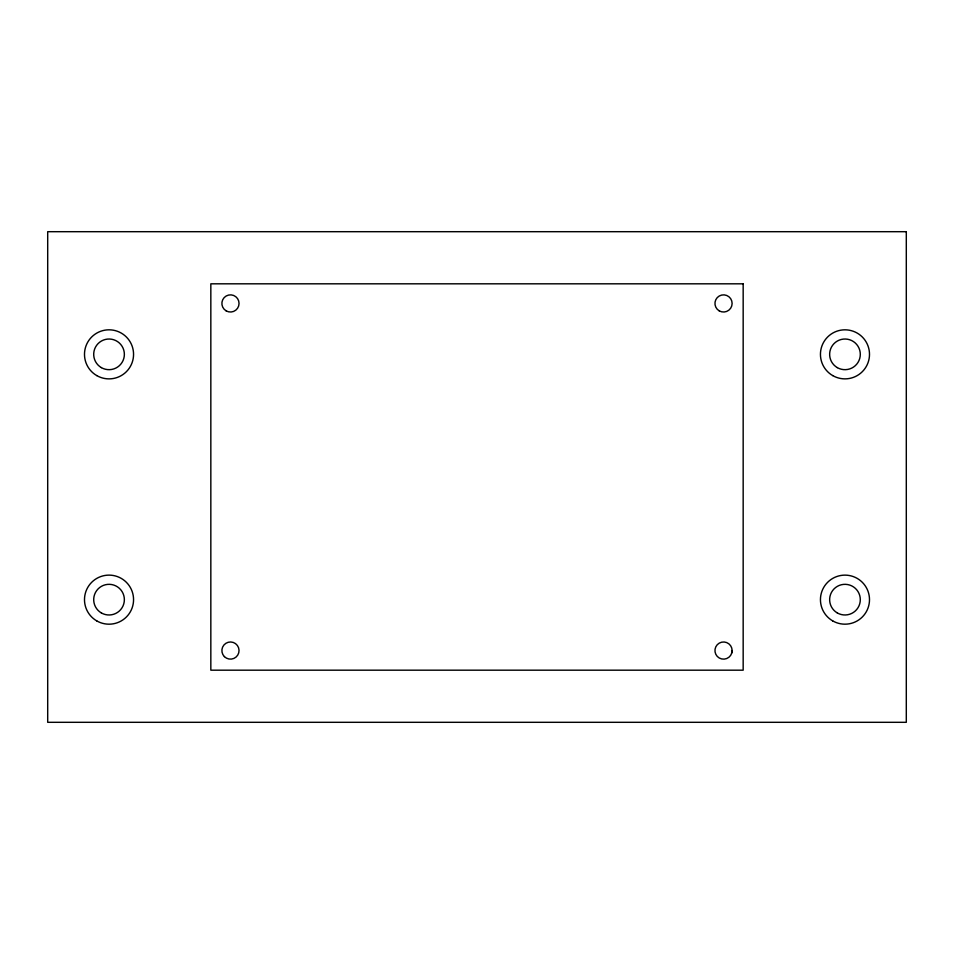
<?xml version="1.0" encoding="UTF-8"?>
<svg xmlns="http://www.w3.org/2000/svg" width="954" height="954" viewBox="0 0 954 954"><rect width="100%" height="100%" fill="white"/><g stroke="black" fill="none" stroke-linecap="round" stroke-linejoin="round"><path stroke-width="1.43" d="M731.837 652.786L732.123 650.556A8.586 8.586 0 0 0 719.244 643.127A8.586 8.586 0 0 0 719.244 657.998A8.586 8.586 0 0 0 732.123 650.556M906.3 231.691L47.7 231.691L47.7 722.309L906.3 722.309L906.3 231.691M743.166 283.815L210.834 283.815L210.834 670.185L743.166 670.185L743.166 283.815M832.711 375.59A24.53 24.53 0 0 0 869.499 354.339A24.53 24.53 0 0 0 832.711 333.101A24.53 24.53 0 0 0 832.711 375.59M96.759 620.899A24.53 24.53 0 0 0 133.56 599.661A24.53 24.53 0 0 0 96.759 578.41A24.53 24.53 0 0 0 96.759 620.899M837.302 367.624A15.336 15.336 0 0 0 860.305 354.339A15.336 15.336 0 0 0 837.302 341.067A15.336 15.336 0 0 0 837.302 367.624M224.393 656.626A8.586 8.586 0 0 0 238.75 652.786A8.586 8.586 0 0 0 228.233 642.269A8.586 8.586 0 0 0 224.393 656.626M101.362 612.933A15.336 15.336 0 0 0 124.366 599.661A15.336 15.336 0 0 0 101.362 586.376A15.336 15.336 0 0 0 101.362 612.933M226.17 310.873A8.586 8.586 0 0 0 239.049 303.444A8.586 8.586 0 0 0 226.17 296.002A8.586 8.586 0 0 0 226.17 310.873M96.759 375.59A24.53 24.53 0 0 0 133.56 354.339A24.53 24.53 0 0 0 96.759 333.101A24.53 24.53 0 0 0 96.759 375.59M719.244 310.873A8.586 8.586 0 0 0 732.123 303.444A8.586 8.586 0 0 0 719.244 296.002A8.586 8.586 0 0 0 719.244 310.873M101.362 367.624A15.336 15.336 0 0 0 124.366 354.339A15.336 15.336 0 0 0 101.362 341.067A15.336 15.336 0 0 0 101.362 367.624M837.302 612.933A15.336 15.336 0 0 0 860.305 599.661A15.336 15.336 0 0 0 837.302 586.376A15.336 15.336 0 0 0 837.302 612.933M832.711 620.899A24.53 24.53 0 0 0 869.499 599.661A24.53 24.53 0 0 0 832.711 578.41A24.53 24.53 0 0 0 832.711 620.899"/></g></svg>
